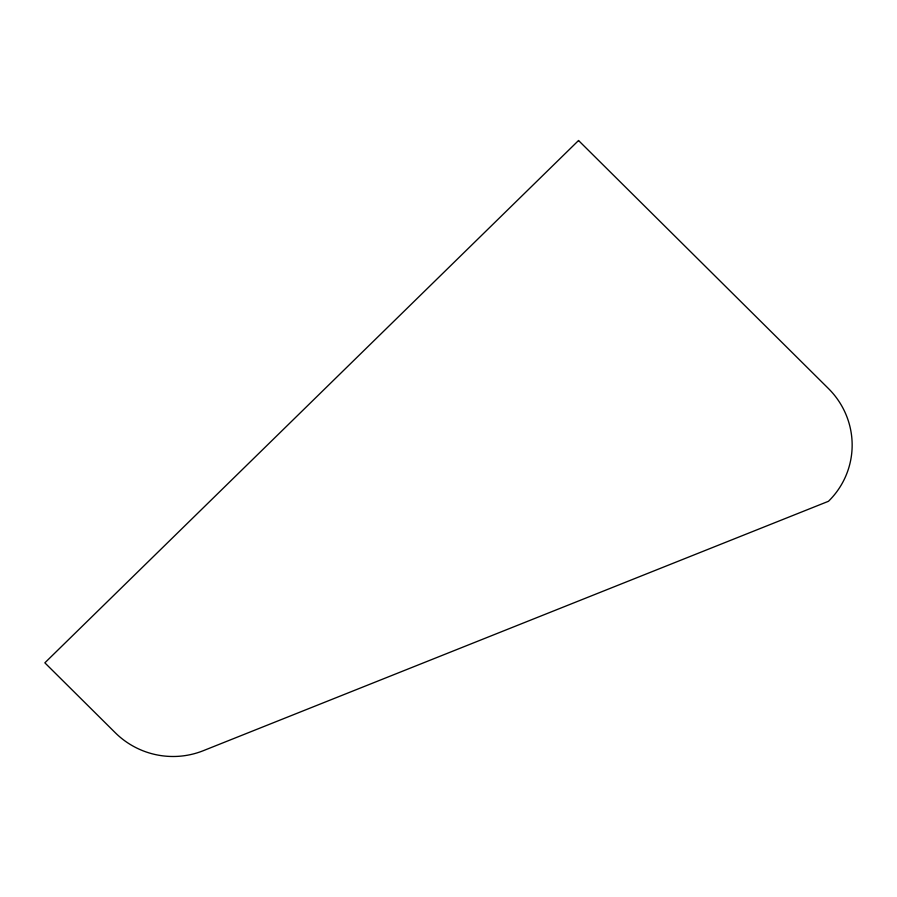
<?xml version="1.0" encoding="UTF-8"?>
<svg xmlns="http://www.w3.org/2000/svg" width="897" height="897" viewBox="0 0 897 897"><rect width="100%" height="100%" fill="white"/><g stroke="black" fill="none" stroke-linecap="round" stroke-linejoin="round"><path stroke-width="1.35" d="M578.543 140.515L44.85 662.827L115.276 732.737A80.954 79.642 13.5 0 0 203.283 750.699L828.469 501.288A80.954 79.642 13.5 0 0 828.447 388.547L578.543 140.515"/></g></svg>
